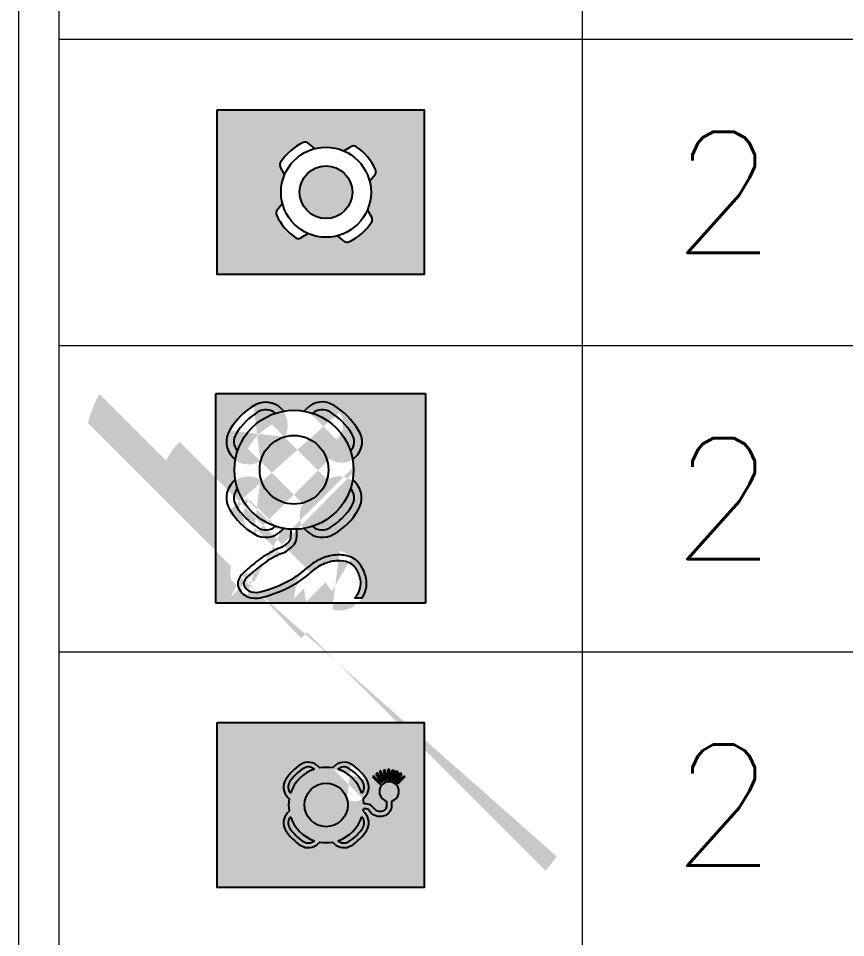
# Model space of a CAD drawing. Header units: millimetres. Extents: x -8500 to 134500, y -68500 to 34500.
# Drawn here: x 107900 to 109953, y -6809 to -4529 of the extents above; entities that cross this region are included whole.
import ezdxf
from ezdxf.enums import TextEntityAlignment as Align

# ---------------------------------------------------------------- set-up
doc = ezdxf.new("R2010")
doc.units = ezdxf.units.MM
doc.layers.add('dotted', color=140, linetype='Continuous')
doc.layers.add('INER2', color=151, linetype='Continuous')
doc.layers.add('LEGEND', color=7, linetype='Continuous', lineweight=18)
doc.layers.add('SYM-LSA', color=3, linetype='Continuous', lineweight=18)
doc.styles.add('ROMANS', font='romans.shx')

# ---------------------------------------------------------------- blocks, each defined once
blk = doc.blocks.new('LBOO')
at = {"layer": 'INER2'}
h = blk.add_hatch(color=80, dxfattribs=at)
h.paths.add_polyline_path([(-2246.855349852991, -998.6906814602826), (-2246.855349852991, -997.6587156420708), (-2248.1515094737106, -997.6587156420708), (-2248.1515094737106, -998.6906814602826)])
h.paths.add_polyline_path([(-2247.7804159638235, -998.3167408699222, -0.28482675644721), (-2247.7765949318255, -998.286558451049), (-2247.7427300406634, -998.2447565291741, -0.06296458953952), (-2247.7516017477947, -998.1745858589451, -0.10177532091623), (-2247.7287149308045, -998.06331256502), (-2247.755758685216, -998.0168059324479, -0.28482675644523), (-2247.7548993409323, -997.9863947466446, -0.14055443108346), (-2247.6118138320094, -997.8638287161542, -0.28482675644791), (-2247.581631413136, -997.8676497481524), (-2247.5398294912616, -997.901514639314, -0.16580241232336), (-2247.358385527107, -997.9155297491728), (-2247.311878894535, -997.8884859947619, -0.28482675644693), (-2247.2814677087317, -997.8893453390455, -0.14055443108289), (-2247.158901678242, -998.0324308479677, -0.28482675644372), (-2247.16272271024, -998.0626132668407), (-2247.196587601401, -998.1044151887162, -0.06296458953944), (-2247.18771589427, -998.1745858589451, -0.10177532091629), (-2247.21060271126, -998.2858591528701), (-2247.1835589568495, -998.3323657854422, -0.28482675645007), (-2247.1844183011326, -998.362776971246, -0.14055443108297), (-2247.327503810055, -998.4853430017359, -0.28482675644459), (-2247.3576862289283, -998.481521969738), (-2247.399488150804, -998.4476570785764, -0.16580241232313), (-2247.5809321149577, -998.4336419687171), (-2247.6274387475296, -998.4606857231281, -0.28482675644808), (-2247.6578499333327, -998.4598263788447, -0.14055443108345)])
h.paths.add_polyline_path([(-2247.63481787002, -998.1745858589451, -1), (-2247.3044997720444, -998.1745858589451, -1)])
at = {"layer": 'dotted', "color": 6}
for p, q in [((-2247.5398294912616, -997.901514639314), (-2247.581631413136, -997.8676497481522)), ((-2247.3583855271077, -997.915529749173), (-2247.3118788945353, -997.8884859947619)), ((-2247.7287149308045, -998.06331256502), (-2247.7557586852154, -998.0168059324477)), ((-2247.196587601401, -998.1044151887162), (-2247.16272271024, -998.062613266841)), ((-2247.7427300406634, -998.2447565291741), (-2247.7765949318255, -998.2865584510491)), ((-2247.21060271126, -998.2858591528702), (-2247.183558956849, -998.3323657854424)), ((-2247.5809321149577, -998.4336419687172), (-2247.6274387475296, -998.4606857231282)), ((-2247.399488150804, -998.4476570785763), (-2247.3576862289283, -998.481521969738))]:
    blk.add_line(p, q, dxfattribs=at)
blk.add_lwpolyline([(-2248.1515094737106, -997.6587156420708), (-2246.855349852991, -997.6587156420708), (-2246.855349852991, -998.6906814602826), (-2248.1515094737106, -998.6906814602826)], close=True, dxfattribs=at)
for radius in [0.28194292676222, 0.16515904898783]:
    blk.add_circle((-2247.469658821032, -998.1745858589451), radius, dxfattribs=at)
for centre, radius, start, end in [((-2247.469658821032, -998.1745858589451), 0.34172803359048, 114.58159701534112, 146.58465271511545), ((-2247.599804360684, -997.8900819517584), 0.02886970351768, 50.988112741960805, 114.58159701534112), ((-2247.2973663798466, -997.9134428915766), 0.02886970351768, 56.58465271514332, 120.17813698839987), ((-2247.469658821032, -998.1745858589451), 0.34172803359048, 24.581597015372427, 56.58465271514332), ((-2247.730801788401, -998.0022934177593), 0.02886970351768, 146.58465271511545, 210.1781369884373), ((-2247.185154913846, -998.0444403192931), 0.02886970351768, 320.98811274199176, 24.581597015358675), ((-2247.7541627282194, -998.3047313985969), 0.02886970351768, 140.98811274199196, 204.58159701535848), ((-2247.469658821032, -998.1745858589451), 0.34172803359048, 204.58159701537227, 236.58465271514316), ((-2247.2085158536643, -998.3468783001309), 0.02886970351768, 326.5846527151153, 30.178136988436908), ((-2247.469658821032, -998.1745858589451), 0.34172803359048, 294.5815970153415, 326.5846527151153), ((-2247.641951262218, -998.4357288263136), 0.02886970351768, 236.58465271514316, 300.1781369884003), ((-2247.3395132813803, -998.4590897661318), 0.02886970351768, 230.9881127419606, 294.5815970153415)]:
    blk.add_arc(centre, radius, start, end, dxfattribs=at)
blk = doc.blocks.new('FPR-LIFE BUOYS')
at = {"layer": 'dotted', "color": 1, "xscale": 0.45989954711139, "yscale": 0.45989954711139}
blk.add_blockref('LBOO', (1033.6258094334707, 459.0600918017344), dxfattribs=at)
blk = doc.blocks.new('LL')
at = {"layer": 'INER2'}
h = blk.add_hatch(color=80, dxfattribs=at)
h.paths.add_polyline_path([(-2246.80423195841, -1000.9289823772866), (-2248.1183855190848, -1000.9289823772866), (-2248.1183855190848, -1002.2431359380087), (-2246.80423195841, -1002.2431359380087)])
edge = h.paths.add_edge_path()
edge.add_ellipse((-2247.345277985527, -1001.583946836352), major_axis=(0.09869918022806, 0.09869918022806), ratio=1, start_angle=-4.469029590836726e-10, end_angle=76.92604696978987, ccw=False)
edge.add_ellipse((-2247.5716534089484, -1001.4644668094231), major_axis=(0.27953462914209, 0.27953462914208), ratio=1, start_angle=74.27187296608327, end_angle=105.7281270334152, ccw=False)
edge.add_ellipse((-2247.4521733820225, -1001.690842232851), major_axis=(0.09869918022812, 0.09869918022812), ratio=1, start_angle=103.07395303043802, end_angle=179.9999999989593, ccw=False)
edge.add_line((-2247.5508725622485, -1001.7895414130809), (-2247.56585931611, -1001.7745546592188))
edge.add_ellipse((-2247.6288773940987, -1001.4072428242694), major_axis=(-0.26352349254581, 0.26352349254581), ratio=1, start_angle=-144.73520579494686, end_angle=-137.6145888273918, ccw=False)
edge.add_ellipse((-2247.9135111860483, -1001.8018342489626), major_axis=(-0.21386986566583, 0.21386986566583), ratio=1, start_angle=130.77161486680023, end_angle=142.32937392292047, ccw=False)
edge.add_ellipse((-2247.6834532322882, -1001.8314655562154), major_axis=(0.04985055338821, 0.04985055338821), ratio=0.99999999999999, start_angle=52.29687619514931, end_angle=87.5582771450097, ccw=False)
edge.add_ellipse((-2247.786557111085, -1001.7380547266459), major_axis=(0.14822662620709, 0.14822662620709), ratio=1, start_angle=87.30468710432814, end_angle=112.94593806562034, ccw=False)
edge.add_ellipse((-2247.5165725930965, -1002.4036013744741), major_axis=(-0.35963360314112, 0.35963360314112), ratio=0.99999999999999, start_angle=-22.908825434251018, end_angle=-8.54471001927747)
edge.add_ellipse((-2247.057780487226, -1003.0249096650103), major_axis=(-0.9057627901528, 0.9057627901528), ratio=0.99999999999997, start_angle=-8.551976706235537, end_angle=-3.586703876913729)
edge.add_ellipse((-2247.7541484554768, -1002.2385166344299), major_axis=(-0.16302501618839, 0.16302501618839), ratio=0.99999999999998, start_angle=-4.098285372244617, end_angle=7.535268623032124)
edge.add_ellipse((-2247.9096960709257, -1002.1198349838953), major_axis=(-0.02467896452429, 0.02467896452429), ratio=0.99999999999999, start_angle=6.85483811888914, end_angle=69.53974751107037)
edge.add_ellipse((-2247.8814971289194, -1002.10725155711), major_axis=(-0.04651340667389, 0.04651340667389), ratio=0.99999999999999, start_angle=69.30901245554612, end_angle=120.69192002707142)
edge.add_ellipse((-2247.8665137180287, -1002.0554510069287), major_axis=(-0.08463282108701, 0.08463282108701), ratio=1, start_angle=119.87001333912194, end_angle=151.27886786685266)
edge.add_ellipse((-2248.0590271140054, -1001.3528303065755), major_axis=(-0.59976212323009, 0.59976212323009), ratio=1, start_angle=150.45754678123632, end_angle=163.19241341598186)
edge.add_ellipse((-2247.9148202635674, -1001.6200008591711), major_axis=(0.38508269041672, 0.38508269041672), ratio=0.99999999999999, start_angle=253.0999822168512, end_angle=267.41463695411403)
edge.add_ellipse((-2247.3300570312126, -1002.2599758022777), major_axis=(-0.2279083260412, 0.2279083260412), ratio=1, start_angle=362.57408581503904, end_angle=383.0217668398552, ccw=False)
edge.add_ellipse((-2247.3446564586084, -1002.2224521301425), major_axis=(-0.1994401169149, 0.1994401169149), ratio=1, start_angle=382.9191879628374, end_angle=402.24534539863936, ccw=False)
edge.add_ellipse((-2247.347563346996, -1002.1549206406011), major_axis=(-0.1516447287251, 0.1516447287251), ratio=1, start_angle=402.1539788196688, end_angle=424.73833828878634, ccw=False)
edge.add_ellipse((-2247.3148517650748, -1002.0653345697976), major_axis=(-0.08420884104325, 0.08420884104325), ratio=0.99999999999999, start_angle=295.5186442541489, end_angle=295.54801605306267)
edge.add_ellipse((-2247.3148517650748, -1002.0653345697976), major_axis=(-0.08420884104325, 0.08420884104325), ratio=0.99999999999999, start_angle=64.48135574585137, end_angle=97.77144858054231, ccw=False)
edge.add_ellipse((-2247.4078968260956, -1002.1371045494711), major_axis=(0.16729899317936, 0.16729899317936), ratio=0.99999999999999, start_angle=7.5647783792269365, end_angle=28.664219752720044, ccw=False)
edge.add_ellipse((-2247.339840448857, -1002.1176213399909), major_axis=(-0.11724410823853, 0.11724410823853), ratio=1, start_angle=118.51035159114952, end_angle=166.37076005842502, ccw=False)
edge.add_line((-2247.201881909261, -1002.2111530960726), (-2247.2494654069874, -1002.2111530960726))
edge.add_ellipse((-2247.3524445369762, -1002.1108906075576), major_axis=(0.10162988688481, 0.10162988688481), ratio=0.99999999999989, start_angle=270.7658019237687, end_angle=283.93409920371346)
edge.add_ellipse((-2247.3400766608197, -1002.1175904913789), major_axis=(0.09169524250243, 0.09169524250243), ratio=1, start_angle=283.64992350886035, end_angle=331.46896483774776)
edge.add_ellipse((-2247.409173033456, -1002.1377516003959), major_axis=(0.1425909071162, 0.1425909071162), ratio=0.99999999999999, start_angle=331.39663310427244, end_angle=352.3743687660981)
edge.add_ellipse((-2247.314891999406, -1002.0653943707041), major_axis=(-0.05855429750159, 0.05855429750159), ratio=1, start_angle=262.1870100926646, end_angle=295.34513754066717)
edge.add_ellipse((-2247.3476193913802, -1002.1552953466975), major_axis=(-0.12620453950217, 0.12620453950217), ratio=1, start_angle=-64.84171351032549, end_angle=-42.171502781158985)
edge.add_ellipse((-2247.3430408212785, -1002.2297896410097), major_axis=(-0.17897667171328, 0.17897667171328), ratio=1, start_angle=-41.96846191951006, end_angle=-23.19607144144773)
edge.add_ellipse((-2247.327415275472, -1002.2641705025109), major_axis=(-0.20565600668858, 0.20565600668858), ratio=1, start_angle=-22.85376908523309, end_angle=-2.7420835708840503)
edge.add_ellipse((-2247.9154730928735, -1001.6190773770574), major_axis=(0.41157902175665, 0.41157902175665), ratio=1, start_angle=92.6011972991891, end_angle=106.88418352453138, ccw=False)
edge.add_ellipse((-2248.061195156852, -1001.3474166590889), major_axis=(0.62956330904496, 0.62956330904496), ratio=1, start_angle=106.85169673659198, end_angle=119.49834306190075, ccw=False)
edge.add_ellipse((-2247.866547716223, -1002.0520600771018), major_axis=(0.11264613068576, 0.11264613068576), ratio=1, start_angle=119.22474841798106, end_angle=149.62637037158905, ccw=False)
edge.add_ellipse((-2247.8811423212233, -1002.1068287067751), major_axis=(0.07256824924755, 0.07256824924755), ratio=0.99999999999999, start_angle=149.4634868064519, end_angle=200.53558071897953, ccw=False)
edge.add_ellipse((-2247.909416638969, -1002.11986831753), major_axis=(-0.05055198392485, 0.05055198392485), ratio=1, start_angle=290.6635764979118, end_angle=352.9418378723577, ccw=False)
edge.add_ellipse((-2247.749990315556, -1002.2424325343104), major_axis=(0.19274595358133, 0.19274595358133), ratio=1, start_angle=262.6545851211525, end_angle=273.9084316314428, ccw=False)
edge.add_ellipse((-2247.0498784469337, -1003.0346920549993), major_axis=(0.94034944282033, 0.94034944282033), ratio=0.99999999999994, start_angle=273.61018129440225, end_angle=278.52849929015133, ccw=False)
edge.add_ellipse((-2247.5163211961594, -1002.4040498493575), major_axis=(-0.38569716049442, 0.38569716049442), ratio=0.99999999999998, start_angle=368.5519250220112, end_angle=382.9016104309092, ccw=False)
edge.add_ellipse((-2247.785680403385, -1001.7393126416034), major_axis=(0.12146688356441, 0.12146688356441), ratio=0.99999999999998, start_angle=246.93125537336508, end_angle=272.81811944994774)
edge.add_ellipse((-2247.6854449722086, -1001.8305398558799), major_axis=(-0.02563073146679, 0.02563073146679), ratio=0.99999999999997, start_angle=183.28316122690603, end_angle=216.86168543508873)
edge.add_ellipse((-2247.9197671994452, -1001.8012277384746), major_axis=(0.19260948683971, 0.19260948683971), ratio=1, start_angle=307.7355917374139, end_angle=319.592583401717)
edge.add_ellipse((-2247.6288773940987, -1001.4072428242694), major_axis=(-0.26352349254581, 0.26352349254581), ratio=1, start_angle=-132.02017513238047, end_angle=-125.20617119074734, ccw=False)
edge.add_line((-2247.6922712595087, -1001.7744899890992), (-2247.7068822259484, -1001.7895414130809))
edge.add_ellipse((-2247.805581406175, -1001.690842232851), major_axis=(0.09869918022805, 0.09869918022805), ratio=1, start_angle=90.00000000103671, end_angle=166.92604696955746, ccw=False)
edge.add_ellipse((-2247.645297207889, -1001.4236626380606), major_axis=(0.3190028602251, 0.3190028602251), ratio=1, start_angle=166.2589099582007, end_angle=193.7410900346662, ccw=False)
edge.add_ellipse((-2247.91247680267, -1001.583946836352), major_axis=(-0.09869918022804, 0.09869918022804), ratio=1, start_angle=283.0739530285711, end_angle=360.00000000104586, ccw=False)
edge.add_line((-2248.011175982896, -1001.4852476561223), (-2247.9961375478265, -1001.4705613976179))
edge.add_ellipse((-2247.6288773940987, -1001.4072428242694), major_axis=(-0.26352349254581, 0.26352349254581), ratio=1, start_angle=-54.78208238483626, end_angle=-35.210000435533686, ccw=False)
edge.add_line((-2247.996128794906, -1001.3438735032048), (-2248.011175982896, -1001.3292379924168))
edge.add_ellipse((-2247.91247680267, -1001.2305388121868), major_axis=(0.09869918022807, 0.09869918022807), ratio=1, start_angle=179.99999999896505, end_angle=256.92604697141917, ccw=False)
edge.add_ellipse((-2247.6318059463197, -1001.4043142720485), major_axis=(-0.33212344976731, 0.33212344976731), ratio=1, start_angle=346.8117630079156, end_angle=373.188236989789, ccw=False)
edge.add_ellipse((-2247.805581406175, -1001.1236434156879), major_axis=(0.09869918022806, 0.09869918022806), ratio=1, start_angle=283.07395303044353, end_angle=359.99999999895283, ccw=False)
edge.add_line((-2247.7068822259484, -1001.024944235458), (-2247.6916227613997, -1001.0398843057492))
edge.add_ellipse((-2247.6288773940987, -1001.4072428242694), major_axis=(-0.26352349254581, 0.26352349254581), ratio=1, start_angle=35.30733075392766, end_angle=54.735205794946694, ccw=False)
edge.add_line((-2247.56585931611, -1001.0399309893203), (-2247.550872562247, -1001.0249442354565))
edge.add_ellipse((-2247.452970390147, -1001.1166880764312), major_axis=(0.09487298788054, 0.09487298788054), ratio=1, start_angle=268.1401009598941, end_angle=348.78594601237955, ccw=False)
edge.add_ellipse((-2247.6288773940987, -1001.4072428242694), major_axis=(-0.33497543001816, 0.33497543001816), ratio=1, start_angle=76.9260469660731, end_angle=103.07395303020996, ccw=False)
edge.add_ellipse((-2247.3286562808444, -1001.2324434832877), major_axis=(-0.08973819975062, 0.08973819975062), ratio=1, start_angle=98.37042792621105, end_angle=184.70352510891644, ccw=False)
edge.add_line((-2247.246578805329, -1001.3292379924449), (-2247.2615655591517, -1001.3442247462679))
edge.add_ellipse((-2247.6288773940987, -1001.4072428242694), major_axis=(-0.26352349254581, 0.26352349254581), ratio=1, start_angle=-234.73520579699948, end_angle=-215.26479420300097, ccw=False)
edge.add_line((-2247.2615655591517, -1001.4702609022709), (-2247.2465788053005, -1001.4852476561227))
edge = h.paths.add_edge_path()
edge.add_ellipse((-2247.6288773940987, -1001.4072428242694), major_axis=(0.15214687847658, 0.15214687847658), ratio=1, start_angle=0, end_angle=360.0000000000002)
at = {"layer": 'dotted', "color": 6}
for p, q in [((-2248.1166823725607, -1000.9248155677204), (-2246.802528811886, -1000.9248155677204)), ((-2248.1166823725607, -1002.2389691284424), (-2248.1166823725607, -1000.9248155677204)), ((-2246.802528811886, -1000.9248155677204), (-2246.802528811886, -1002.2389691284424)), ((-2247.7051790794244, -1001.0207774258917), (-2247.689919614881, -1001.0357174961774)), ((-2247.5641561695807, -1001.0357641797483), (-2247.5491694157245, -1001.0207774258917)), ((-2247.9944256483764, -1001.339706693644), (-2248.009472836372, -1001.3250711828503)), ((-2247.244875658777, -1001.3250711828503), (-2247.259862412633, -1001.3400579367069)), ((-2248.009472836372, -1001.4810808465559), (-2247.994434401297, -1001.466394588046)), ((-2247.259862412633, -1001.4660940926991), (-2247.244875658777, -1001.4810808465559)), ((-2247.69056811299, -1001.7703231795383), (-2247.7051790794244, -1001.7853746035146)), ((-2247.5491694157245, -1001.7853746035146), (-2247.5641561695807, -1001.7703878496577)), ((-2247.201185703975, -1002.2069862865063), (-2247.247762260464, -1002.2069862865063))]:
    blk.add_line(p, q, dxfattribs=at)
for centre, major_axis, ratio, start_param, end_param in [((-2247.6301027997956, -1001.4001474624822), (-0.33212344976731, 0.33212344976731), 1, -0.23017815800512, 0.23017815804519), ((-2247.803878259651, -1001.1194766061216), (0.09869918022806, 0.09869918022806), 1, 1.828e-11, 1.34261280016257), ((-2247.451267243623, -1001.1125212668649), (0.09487298788054, 0.09487298788054), 1, 0.19572216458038, 1.60325768879943), ((-2247.6271742475747, -1001.4030760147031), (-0.33497543001816, 0.33497543001816), 1, 4.48420545375644, 4.94057250707782), ((-2247.6271742475747, -1001.4030760147031), (-0.26352349254581, 0.26352349254581), 1, 3.92699081698724, 10.21017612416683), ((-2247.6271742475747, -1001.4030760147031), (0.30200221158132, 0.30200221158132), 1, 1.34261280010177, 1.79897985342315), ((-2247.803878259651, -1001.1194766061215), (0.06572596179121, 0.06572596179121), 1, 0.07585349211671, 1.34261280016252), ((-2247.4504702354984, -1001.1194766061215), (-0.06572596179118, 0.06572596179118), 1, -1.34261280016279, -0.07585349211796), ((-2247.6271742475747, -1001.4030760147031), (-0.30200221158132, 0.30200221158132), 1, 4.48420545375644, 4.94057250707782), ((-2247.910773656146, -1001.2263720026205), (0.09869918022807, 0.09869918022807), 1, 1.79897985339472, 3.14159265360786), ((-2247.6271742475747, -1001.4030760147031), (0.15214687847658, 0.15214687847658), 1, 5.49778714378214, 11.78097245096172), ((-2247.3269531343203, -1001.2282766737214), (-0.08973819975062, 0.08973819975062), 1, 3.05950065398898, 4.56629745327143), ((-2247.910773656146, -1001.2263720026205), (0.06572596179122, 0.06572596179122), 1, 1.79897985339462, 3.06573916150897), ((-2247.343574839003, -1001.2263720026205), (-0.06572596179122, 0.06572596179122), 1, 3.21744614567081, 4.48420545378473), ((-2247.910773656146, -1001.5797800267856), (-0.09869918022804, 0.09869918022804), 1, -1.825e-11, 1.34261280019524), ((-2247.910773656146, -1001.5797800267856), (-0.06572596179121, 0.06572596179121), 1, 0.0758534920812, 1.34261280019468), ((-2247.343574839003, -1001.5797800267856), (-0.06572596179122, 0.06572596179122), 1, 3.36977618019005, 4.63653548830139), ((-2247.343574839003, -1001.5797800267856), (0.09869918022806, 0.09869918022806), 1, 4.94057250701294, 6.28318530718739), ((-2247.6271742475747, -1001.4030760147031), (-0.30200221158132, 0.30200221158132), 0.99999999999999, 1.34261280016664, 1.79897985348802), ((-2247.6271742475747, -1001.4030760147031), (0.30200221158132, 0.30200221158132), 1, 4.48420545369156, 4.94057250701294), ((-2247.643594061365, -1001.4194958284942), (0.3190028602251, 0.3190028602251), 1, 2.90176538967189, 3.38141991763219), ((-2247.5699502624243, -1001.4602999998568), (0.27953462914209, 0.27953462914208), 1, 4.43788137847967, 4.98689658229847), ((-2247.803878259651, -1001.6866754232847), (0.09869918022805, 0.09869918022805), 1, 3.36977618022211, 4.7123889803666), ((-2247.803878259651, -1001.6866754232847), (0.06572596179124, 0.06572596179124), 1, 3.36977618022236, 4.6365354882657), ((-2247.918064052921, -1001.7970609289082), (0.19260948683971, 0.19260948683971), 1, 5.37099930139093, 5.57794284531454), ((-2247.911808039524, -1001.7976674393963), (-0.21386986566583, 0.21386986566583), 1, 3.79906910992247, 4.00079005960396), ((-2247.4504702354984, -1001.6866754232847), (0.09869918022812, 0.09869918022812), 1, 3.14159265360796, 4.48420545375246), ((-2247.4504702354984, -1001.6866754232847), (0.06572596179121, 0.06572596179121), 1, 3.2174461457083, 4.48420545375231), ((-2247.783977256861, -1001.7351458320372), (0.12146688356441, 0.12146688356441), 0.99999999999998, 4.30976343234816, 4.76157444350077), ((-2247.6837418256846, -1001.8263730463136), (-0.02563073146679, 0.02563073146679), 0.99999999999997, 3.19889462687312, 3.78495043226653), ((-2247.681750085764, -1001.8272987466491), (0.04985055338821, 0.04985055338821), 0.99999999999999, 4.75500508362547, 5.37043262906638), ((-2247.5146180496354, -1002.3998830397912), (-0.38569716049442, 0.38569716049442), 0.99999999999998, -0.39970850602844, -0.14925924901778), ((-2247.784853964561, -1001.7338879170795), (0.14822662620709, 0.14822662620709), 1, 4.31190681118091, 4.75943106478562), ((-2247.0481753004096, -1003.030525245433), (0.94034944282033, 0.94034944282033), 0.99999999999994, 1.42194593392776, 1.50778677661367), ((-2247.5148694465724, -1002.3994345649078), (-0.35963360314112, 0.35963360314112), 0.99999999999999, -0.3998344315923, -0.14913332346454), ((-2247.3283538846886, -1002.2558089927114), (-0.2279083260412, 0.2279083260412), 1, -0.40180563098192, -0.04492627270131), ((-2247.3429533120843, -1002.2182853205763), (-0.1994401169149, 0.1994401169149), 1, -0.7373203708485, -0.40001529183496), ((-2247.3413376747544, -1002.2256228314434), (-0.17897667171328, 0.17897667171328), 1, -0.73248784249331, -0.40484782018109), ((-2247.345860200472, -1002.1507538310348), (-0.1516447287251, 0.1516447287251), 1, -1.13200724430772, -0.73572572321917), ((-2247.345916244856, -1002.1511285371312), (-0.12620453950217, 0.12620453950217), 1, -1.13170139339007, -0.73603157404517), ((-2247.3131486185507, -1002.0611677602313), (-0.08420884104325, 0.08420884104325), 0.99999999999999, 4.57675161500478, 5.158285977863), ((-2247.7482871690318, -1002.2382657247441), (0.19274595358133, 0.19274595358133), 1, 1.50258132623712, 1.69899800135576), ((-2247.056077340702, -1003.0207428554442), (-0.9057627901528, 0.9057627901528), 0.99999999999997, -0.14926015107767, -0.06259979194619), ((-2247.9131171170434, -1001.6158340496048), (0.38508269041672, 0.38508269041672), 0.99999999999999, 4.41742802642315, 4.66726588287459), ((-2247.325712128948, -1002.2600036929446), (-0.20565600668858, 0.20565600668858), 1, -0.39887351702781, -0.04785838667677), ((-2247.313188852882, -1002.0612275611378), (-0.05855429750159, 0.05855429750159), 1, 4.5760265820766, 5.15474507984015), ((-2247.407469886932, -1002.1335847908297), (0.1425909071162, 0.1425909071162), 0.99999999999999, 5.78396237769319, 6.15009293460508), ((-2247.4061936795715, -1002.132937739905), (0.16729899317936, 0.16729899317936), 0.99999999999999, 5.78290029497942, 6.1511550172784), ((-2247.907713492445, -1002.1157015079636), (-0.05055198392485, 0.05055198392485), 1, 0.12318816826692, 1.21014888166861), ((-2247.9079929244017, -1002.1156681743291), (-0.02467896452429, 0.02467896452429), 0.99999999999999, 0.11963949486583, 1.21369755507371), ((-2247.7524453089527, -1002.2343498248636), (-0.16302501618839, 0.16302501618839), 0.99999999999998, -0.07152857343199, 0.13151524749413), ((-2248.0573239674814, -1001.3486634970092), (-0.59976212323009, 0.59976212323009), 1, 2.62597957580597, 2.84824492838465), ((-2247.9137699463495, -1001.614910567491), (0.41157902175665, 0.41157902175665), 1, 4.41770438637064, 4.66698952301986), ((-2247.3383735142957, -1002.1134236818126), (0.09169524250243, 0.09169524250243), 1, 4.95062508825968, 5.78522480459601), ((-2247.338137302333, -1002.1134545304246), (-0.11724410823853, 0.11724410823853), 1, 3.3794677651146, 4.21478947421793), ((-2247.879439174699, -1002.1026618972089), (0.07256824924755, 0.07256824924755), 0.99999999999999, 2.78317915623454, 3.6745553508959), ((-2247.8797939823953, -1002.1030847475437), (-0.04651340667389, 0.04651340667389), 0.99999999999999, 1.20967046865504, 2.10647138502608), ((-2248.059492010328, -1001.3432498495226), (0.62956330904496, 0.62956330904496), 1, 4.19754577007169, 4.41827138778358), ((-2247.864844569699, -1002.0478932675355), (0.11264613068576, 0.11264613068576), 1, 3.67171249638686, 4.20232089742392), ((-2247.8648105715047, -1002.0512841973624), (-0.08463282108701, 0.08463282108701), 1, 2.0921264071772, 2.64031433296603), ((-2247.350741390452, -1002.1067237979913), (0.10162988688481, 0.10162988688481), 0.99999999999989, 4.72575474537256, 4.95558488978901), ((-2247.221235707275, -1002.1890690651564), (0.01901354061228, 0.01901354061228), 0.99999999999997, 4.76850429665972, 5.08849206958985)]:
    blk.add_ellipse(centre, major_axis=major_axis, ratio=ratio, start_param=start_param, end_param=end_param, dxfattribs=at)
blk = doc.blocks.new('FPR-LIFE BUOY WITH LINE')
at = {"layer": 'dotted', "color": 6}
blk.add_line((0.3025809518458118, -0.30123115679361945), (-0.30179767554363934, -0.30123115679361945), dxfattribs=at)
at = {"layer": 'dotted', "color": 1, "xscale": 0.45989954711139, "yscale": 0.45989954711139}
blk.add_blockref('LL', (1033.6060464011643, 460.62801684276747), dxfattribs=at)
blk = doc.blocks.new('LBUOYS')
at = {"layer": 'INER2'}
h = blk.add_hatch(color=80, dxfattribs=at)
h.paths.add_polyline_path([(-2246.8019349036063, -1002.493650619183), (-2248.0979558152103, -1002.493650619183), (-2248.0979558152103, -1003.5255060011002), (-2246.8019349036063, -1003.5255060011002)])
h.paths.add_polyline_path([(-2247.056874254143, -1002.7909249897822), (-2247.0469454737618, -1002.7889500325714), (-2247.034489790999, -1002.851568978427), (-2247.0444185713804, -1002.8535439356378)])
h.paths.add_polyline_path([(-2247.0731252612873, -1002.7964983283172), (-2247.0486925606647, -1002.8554840855256), (-2247.058045267277, -1002.8593581034494), (-2247.0824779678996, -1002.8003723462409)])
h.paths.add_polyline_path([(-2247.0299194207537, -1002.7866541983902), (-2247.019796124065, -1002.7866541983902), (-2247.019796124065, -1002.850499921921), (-2247.0299194207537, -1002.850499921921)])
edge = h.paths.add_edge_path()
edge.add_ellipse((-2247.4161781310922, -1003.0094656299699), major_axis=(0.21171058353236, 0.21171058353236), ratio=0.99999999999998, start_angle=-13.0739530290478, end_angle=13.073953029214522, ccw=False)
edge.add_ellipse((-2247.236938130487, -1002.8977854703002), major_axis=(-0.06237968271022, 0.06237968271022), ratio=0.99999999999977, start_angle=103.07395302921128, end_angle=179.9999999996744, ccw=False)
edge.add_line((-2247.1745584477762, -1002.9601651530096), (-2247.184030349654, -1002.9696370548875))
edge.add_ellipse((-2247.4161781310922, -1003.0094656299699), major_axis=(0.16655165538039, 0.16655165538039), ratio=0.99999999999831, start_angle=35.26479420398664, end_angle=43.14371391518546, ccw=False)
at = {"layer": 'dotted', "color": 6}
for p, q in [((-2247.4637174059817, -1002.7667693898834), (-2247.454245504105, -1002.77624129176)), ((-2247.374588353939, -1002.77624129176), (-2247.3651164520625, -1002.7667693898834)), ((-2247.0451842716916, -1002.7878734758001), (-2247.055113052073, -1002.789848433011)), ((-2247.032728588929, -1002.8504924216559), (-2247.0451842716916, -1002.7878734758001)), ((-2247.0281582186835, -1002.7855776416192), (-2247.0281582186835, -1002.8494233651498)), ((-2247.018034921995, -1002.7855776416192), (-2247.0281582186835, -1002.7855776416192)), ((-2247.018034921995, -1002.8494233651498), (-2247.018034921995, -1002.7855776416192)), ((-2247.0134645517496, -1002.8504924216559), (-2247.001008868987, -1002.7878734758001)), ((-2247.001008868987, -1002.7878734758001), (-2246.9910800886055, -1002.789848433011)), ((-2247.1168665721543, -1002.8249247389781), (-2247.124024823891, -1002.8320829907148)), ((-2247.124024823891, -1002.8320829907148), (-2247.078879079833, -1002.8772287347731)), ((-2247.071720828096, -1002.8700704830366), (-2247.1168665721543, -1002.8249247389781)), ((-2247.095568210019, -1002.8079324520844), (-2247.103985423592, -1002.8135566543846)), ((-2247.103985423592, -1002.8135566543846), (-2247.0685146400924, -1002.866642433376)), ((-2247.0600974265194, -1002.8610182310756), (-2247.095568210019, -1002.8079324520844)), ((-2247.071364059217, -1002.795421771546), (-2247.0807167658295, -1002.7992957894697)), ((-2247.0807167658295, -1002.7992957894697), (-2247.056284065207, -1002.8582815466781)), ((-2247.0469313585945, -1002.8544075287545), (-2247.071364059217, -1002.795421771546)), ((-2247.055113052073, -1002.789848433011), (-2247.0426573693103, -1002.8524673788667)), ((-2246.9910800886055, -1002.789848433011), (-2247.003535771368, -1002.8524673788667)), ((-2246.9992617820835, -1002.8544075287545), (-2246.9748290814614, -1002.795421771546)), ((-2246.965476374849, -1002.7992957894697), (-2246.9899090754716, -1002.8582815466781)), ((-2246.986095714159, -1002.8610182310756), (-2246.9506249306596, -1002.8079324520844)), ((-2246.9422077170866, -1002.8135566543846), (-2246.977678500586, -1002.866642433376)), ((-2246.9748290814614, -1002.795421771546), (-2246.965476374849, -1002.7992957894697)), ((-2246.9744723125823, -1002.8700704830366), (-2246.929326568524, -1002.8249247389781)), ((-2246.9221683167875, -1002.8320829907148), (-2246.9673140608456, -1002.8772287347731)), ((-2246.9506249306596, -1002.8079324520844), (-2246.9422077170866, -1002.8135566543846)), ((-2246.929326568524, -1002.8249247389781), (-2246.9221683167875, -1002.8320829907148)), ((-2247.078879079833, -1002.8772287347731), (-2247.071720828096, -1002.8700704830366)), ((-2247.0685146400924, -1002.866642433376), (-2247.0600974265194, -1002.8610182310756)), ((-2247.056284065207, -1002.8582815466781), (-2247.0469313585945, -1002.8544075287545)), ((-2247.0426573693103, -1002.8524673788667), (-2247.032728588929, -1002.8504924216559)), ((-2247.0281582186835, -1002.8494233651498), (-2247.018034921995, -1002.8494233651498)), ((-2247.003535771368, -1002.8524673788667), (-2247.0134645517496, -1002.8504924216559)), ((-2246.9899090754716, -1002.8582815466781), (-2246.9992617820835, -1002.8544075287545)), ((-2246.977678500586, -1002.866642433376), (-2246.986095714159, -1002.8610182310756)), ((-2246.9673140608456, -1002.8772287347731), (-2246.9744723125823, -1002.8700704830366)), ((-2247.646564710461, -1002.9685604981157), (-2247.6560366123376, -1002.9590885962392)), ((-2247.1727972457065, -1002.9590885962392), (-2247.182269147583, -1002.9685604981157)), ((-2247.0356077110177, -1002.9836810364831), (-2247.0356077110177, -1003.0113708560956)), ((-2247.0043014870475, -1002.9836810364831), (-2247.0043014870475, -1003.0113708560956)), ((-2247.6560366123376, -1003.0576895501581), (-2247.646564710461, -1003.0482176482815)), ((-2247.182269147583, -1003.0482176482815), (-2247.1727972457065, -1003.0576895501581)), ((-2247.454245504105, -1003.2405368546373), (-2247.4637174059817, -1003.2500087565139)), ((-2247.3651164520625, -1003.2500087565139), (-2247.374588353939, -1003.2405368546373))]:
    blk.add_line(p, q, dxfattribs=at)
blk.add_lwpolyline([(-2248.09619461314, -1002.4925740624118), (-2246.800173701536, -1002.4925740624118), (-2246.800173701536, -1003.5244294443291), (-2248.09619461314, -1003.5244294443291)], close=True, dxfattribs=at)
for centre, major_axis, ratio, start_param, end_param in [((-2247.414416929022, -1003.0083890731986), (-0.21171058353239, 0.21171058353239), 0.99999999999994, -0.22818352660787, 0.22818352661096), ((-2247.414416929022, -1003.0083890731986), (-0.19087090787072, 0.19087090787072), 0.99999999999965, -0.2281835266079, 0.22818352661103), ((-2247.414416929022, -1003.0083890731986), (0.16655165538066, 0.16655165538066), 0.99999999999978, 1.1023344014391, 2.0392582521513), ((-2247.526097088692, -1002.8291490725937), (0.06237968271023, 0.06237968271023), 0.99999999999993, 6.2831853071792, 7.62579810735885), ((-2247.526097088692, -1002.8291490725936), (0.04154000704855, 0.04154000704855), 0.99999999999982, 0.07585349209839, 1.34261280017905), ((-2247.414416929022, -1003.0083890731986), (-0.16655165538065, 0.16655165538065), 0.99999999999991, -0.95530955788503, -0.61548676890978), ((-2247.3027367693526, -1002.8291490725937), (0.06237968271022, 0.06237968271022), 0.99999999999976, 0.22818352661563, 1.5707963267951), ((-2247.3027367693526, -1002.8291490725936), (0.04154000704855, 0.04154000704855), 0.99999999999965, 0.22818352661536, 1.49494283469493), ((-2247.414416929022, -1003.0083890731986), (0.16655165538063, 0.16655165538063), 0.99999999999982, 5.81472338182313, 6.75164723253554), ((-2247.414416929022, -1003.0083890731986), (0.1908709078707, 0.1908709078707), 0.9999999999997, 6.05500178056865, 6.5113688337876), ((-2247.414416929022, -1003.0083890731986), (0.21171058353236, 0.21171058353236), 0.99999999999998, 6.05500178056871, 6.51136883378756), ((-2247.5936569296273, -1002.8967089135291), (0.06237968271022, 0.06237968271022), 0.99999999999954, 1.79897985341104, 3.14159265358923), ((-2247.5936569296273, -1002.896708913529), (-0.04154000704856, 0.04154000704856), 0.99999999999984, 0.22818352661665, 1.49494283469583), ((-2247.414416929022, -1003.0083890731986), (-0.09615941699933, 0.09615941699933), 0.99999999999993, 3.92699081698728, 10.21017612416686), ((-2247.235176928417, -1002.8967089135291), (-0.04154000704854, 0.04154000704854), 0.99999999999978, 3.21744614568919, 4.48420545376864), ((-2247.235176928417, -1002.8967089135291), (-0.06237968271022, 0.06237968271022), 0.99999999999977, 3.14159265359548, 4.48420545377386), ((-2247.0199545990326, -1002.9245515454022), (-0.04325110767553, 0.04325110767553), 0.99999999999966, 2.6149841559896, 8.38059013157501), ((-2247.414416929022, -1003.0083890731986), (-0.16655165538493, 0.16655165538493), 0.9999999999885, 0.61548676890404, 0.95530955790333), ((-2247.414416929022, -1003.0083890731986), (0.16655165538039, 0.16655165538039), 0.99999999999831, 5.5301854478211, 5.6676985382818), ((-2247.5936569296273, -1003.1200692328682), (-0.06237968271022, 0.06237968271022), 0.99999999999955, 5.5e-13, 1.34261280017876), ((-2247.414416929022, -1003.0083890731986), (0.16655165538918, 0.16655165538918), 0.99999999997956, 5.32787574927204, 5.39716539405719), ((-2247.235176928417, -1003.1200692328682), (-0.06237968271024, 0.06237968271024), 0.99999999999973, 3.36977618020095, 4.71238898037902), ((-2247.5936569296273, -1003.1200692328682), (-0.04154000704853, 0.04154000704853), 0.99999999999989, 0.07585349209967, 1.3426128001787), ((-2247.414416929022, -1003.0083890731986), (0.16655165538064, 0.16655165538064), 0.99999999999984, 2.67313072823334, 3.61005457894556), ((-2247.414416929022, -1003.0083890731986), (-0.16655165538062, 0.16655165538062), 0.99999999999991, 2.67313072823389, 3.61005457894586), ((-2247.235176928417, -1003.1200692328682), (0.04154000704855, 0.04154000704855), 0.99999999999974, 4.94057250700069, 6.2073318150772), ((-2247.414416929022, -1003.0083890731986), (0.21171058353238, 0.21171058353238), 0.99999999999993, 2.91340912697883, 3.36977618019766), ((-2247.414416929022, -1003.0083890731986), (0.19087090787072, 0.19087090787072), 0.99999999999965, 2.91340912697877, 3.36977618019769), ((-2247.414416929022, -1003.0083890731986), (-0.1908709078707, 0.1908709078707), 0.9999999999997, 2.91340912698178, 3.36977618020073), ((-2247.414416929022, -1003.0083890731986), (-0.21171058353236, 0.21171058353236), 0.99999999999998, 2.91340912698182, 3.36977618020067), ((-2247.526097088692, -1003.1876290738037), (0.04154000704855, 0.04154000704855), 0.9999999999998, 3.36977618020594, 4.63653548828369), ((-2247.414416929022, -1003.0083890731986), (0.16655165538065, 0.16655165538065), 0.99999999999991, 3.75707942249957, 4.09690221147482), ((-2247.3027367693526, -1003.1876290738037), (-0.04154000704857, 0.04154000704857), 0.9999999999997, 1.64664981889514, 2.91340912697434), ((-2247.526097088692, -1003.1876290738037), (-0.06237968271022, 0.06237968271022), 0.99999999999968, 1.79897985341077, 3.14159265359035), ((-2247.3027367693526, -1003.1876290738037), (-0.06237968271022, 0.06237968271022), 0.99999999999979, 1.57079632679469, 2.91340912697418)]:
    blk.add_ellipse(centre, major_axis=major_axis, ratio=ratio, start_param=start_param, end_param=end_param, dxfattribs=at)
for points, knots in [([(-2247.0043014870475, -1003.0113708560956), (-2247.0054309183206, -1003.0211843653813), (-2247.006279801621, -1003.0277926484881), (-2247.010170185044, -1003.0401165740419), (-2247.0121170180932, -1003.0449468080174), (-2247.017513444863, -1003.0538183295789), (-2247.020607673758, -1003.0576890262166), (-2247.0270990469007, -1003.0640815722911), (-2247.030571509562, -1003.0667728417861), (-2247.0443952161195, -1003.0756043878133), (-2247.0553341382756, -1003.0789448102805), (-2247.0774012133907, -1003.0816991042788), (-2247.0886392016164, -1003.0810883579737), (-2247.104626961281, -1003.0764447422615), (-2247.1094844145928, -1003.0745021228988), (-2247.1186100497393, -1003.0694892672234), (-2247.1225644285737, -1003.066621300408), (-2247.133879504405, -1003.0570122797548), (-2247.138981971197, -1003.0503294836143), (-2247.1468758096407, -1003.0405508652315), (-2247.149699704684, -1003.03751017752), (-2247.151163252726, -1003.0363369748102), (-2247.1513284018283, -1003.0362358978932), (-2247.152423171035, -1003.0356716481245), (-2247.1532121935793, -1003.0353307688997), (-2247.157488928033, -1003.0339485209358), (-2247.163299141964, -1003.033029180835), (-2247.1736130178397, -1003.0323500738893), (-2247.1767455746954, -1003.0322022455201), (-2247.1800687016794, -1003.0320495077154)], [0, 0, 0, 0, 0.25024059315998, 0.25024059315998, 0.38864572813851, 0.38864572813851, 0.49991061788023, 0.49991061788023, 0.61117550762195, 0.61117550762195, 0.93106077836492, 0.93106077836492, 1.25094604910789, 1.25094604910789, 1.38720838547823, 1.38720838547823, 1.52347072184857, 1.52347072184857, 1.84039194737924, 1.84039194737924, 2.15731317290992, 2.15731317290992, 2.29373427459185, 2.29373427459185, 2.43015537627378, 2.43015537627378, 2.83276685260484, 2.83276685260484, 2.98979213182536, 2.98979213182536, 2.98979213182536, 2.98979213182536]), ([(-2247.0356077110177, -1003.0113708560956), (-2247.036911617117, -1003.0199783779765), (-2247.0411695720454, -1003.0480865678581), (-2247.104584924386, -1003.0573695066379), (-2247.1273949537385, -1003.0031279042523), (-2247.1618870191905, -1003.0015448080616), (-2247.1790009254228, -1003.0007593242292)], [0, 0, 0, 0, 0.46181681295617, 1.50808035680833, 2.40654188138052, 3.29134136387657, 3.29134136387657, 3.29134136387657, 3.29134136387657])]:
    blk.add_open_spline(points, degree=3, knots=knots, dxfattribs=at)
blk = doc.blocks.new('FPR-LIFE BUOY WITH LINE SELF IGNITION LIGHT')
at = {"layer": 'dotted', "color": 1, "xscale": 0.45989954711139, "yscale": 0.45989954711139}
blk.add_blockref('LBUOYS', (1033.6008070382927, 461.28340325923455), dxfattribs=at)

msp = doc.modelspace()

# ---------------------------------------------------------------- linework, layer by layer
at = {"layer": 'LEGEND'}
for p, q in [((109300, -18260), (109300, 300)), ((108000, -4580), (131500, -4580)), ((108000, -5340), (131500, -5340)), ((108000, -6100), (131500, -6100))]:
    msp.add_line(p, q, dxfattribs=at)
for points in [[(107900, -18360), (131600, -18360), (131600, 400), (107900, 400)], [(108000, -18260), (131500, -18260), (131500, 300), (108000, 300)]]:
    msp.add_lwpolyline(points, close=True, dxfattribs=at)

# ---------------------------------------------------------------- block references
at = {"layer": 'SYM-LSA', "xscale": 861.213, "yscale": 861.213}
for name, p in [('FPR-LIFE BUOYS', (108650, -4960)), ('FPR-LIFE BUOY WITH LINE', (108650, -5720)), ('FPR-LIFE BUOY WITH LINE SELF IGNITION LIGHT', (108650, -6480))]:
    msp.add_blockref(name, p, dxfattribs=at)

# ---------------------------------------------------------------- texts
at = {"layer": 'LEGEND', "style": 'ROMANS'}
for p in [(109650, -4960), (109650, -5720), (109650, -6480)]:
    msp.add_text('2', height=300, dxfattribs=at).set_placement(p, align=Align.MIDDLE_CENTER)

doc.saveas('drawing.dxf')
